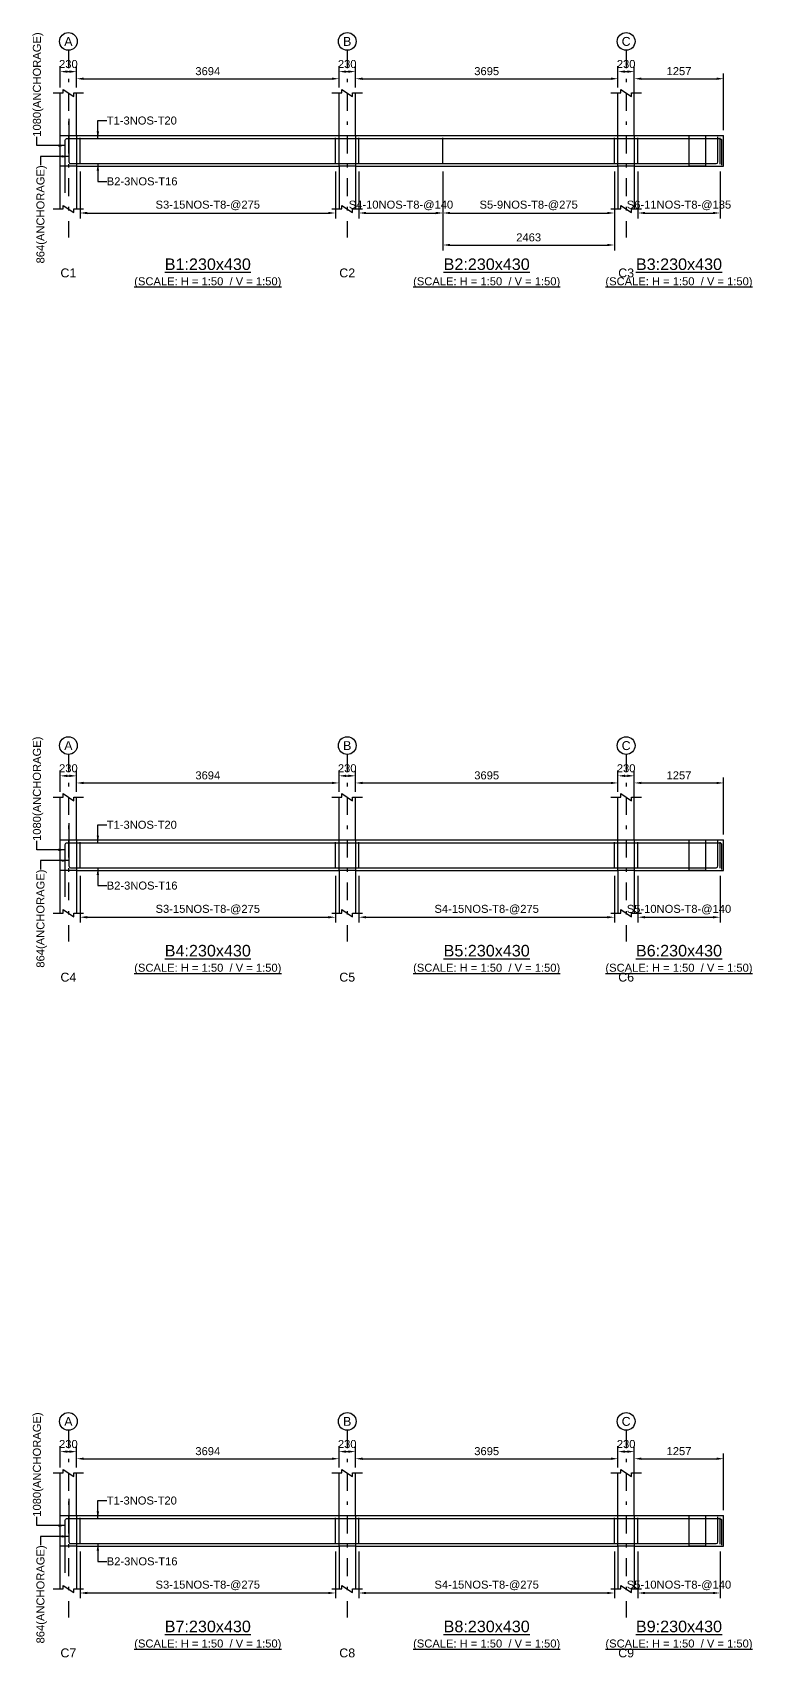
# Model space of a CAD drawing. Header units: inches. Extents: x -828 to 82836, y -182800 to 1700.
# Drawn here: x -780 to 19485, y -43989 to 1700 of the extents above; entities that cross this region are included whole.
import ezdxf
from ezdxf.enums import TextEntityAlignment as Align

# ---------------------------------------------------------------- set-up
doc = ezdxf.new("R2010")
doc.units = ezdxf.units.IN
doc.header["$LTSCALE"] = 1000
doc.header["$MEASUREMENT"] = 0
doc.linetypes.add('SCCenter', pattern=[1.2, 0.5, -0.3, 0.1, -0.3])
doc.linetypes.add('SCHidden', pattern=[0.2, 0.1, -0.1])
for name, color, linetype in [('Concrete Line', 2, 'Continuous'), ('Cut Line', 31, 'Continuous'), ('Dimension', 31, 'Continuous'), ('Grid', 8, 'Continuous'), ('Labels', 4, 'Continuous'), ('Labels_Support', 4, 'Continuous'), ('Link', 225, 'Continuous'), ('Reinforcement', 4, 'Continuous'), ('Text', 31, 'Continuous')]:
    doc.layers.add(name, color=color, linetype=linetype)
doc.styles.add('SC-SansSerif', font='SansSerif')
doc.styles.get("Standard").update_dxf_attribs({"font": 'txt.shx'})
doc.dimstyles.new('SCBBSDimStyl', dxfattribs={"dimtxt": 225, "dimasz": 200, "dimexe": 150, "dimexo": 150, "dimgap": 100, "dimtad": 1, "dimtoh": 1, "dimdec": 0, "dimzin": 0, "dimdsep": 46, "dimtxsty": 'SC-SansSerif', "dimcen": 0.09, "dimclrd": 8, "dimclre": 8, "dimclrt": 31, "dimadec": 0, "dimazin": 0, "dimtfac": 1, "dimtdec": 0, "dimtix": 1, "dimtofl": 0, "dimtmove": 0, "dimatfit": 3, "dimfxl": 1, "dimtolj": 1, "dimtzin": 0, "dimarcsym": 0})
doc.dimstyles.get("Standard").update_dxf_attribs({"dimtxt": 0.18, "dimasz": 200, "dimexe": 0.18, "dimexo": 0.0625, "dimgap": 0.09, "dimtad": 0, "dimtih": 1, "dimtoh": 1, "dimdec": 4, "dimzin": 0, "dimdsep": 46, "dimtxsty": 'Standard', "dimcen": 0.09, "dimadec": 0, "dimazin": 0, "dimtfac": 1, "dimtdec": 4, "dimtofl": 0, "dimtmove": 0, "dimatfit": 3, "dimfxl": 1, "dimtolj": 1, "dimtzin": 0, "dimarcsym": 0})

# ---------------------------------------------------------------- blocks, each defined once
blk = doc.blocks.new('*D0')
at = {"color": 8, "linetype": 'ByBlock', "lineweight": -2}
for p, q in [((560, -2210), (560, -3525)), ((7748, -2210), (7748, -3525)), ((760, -3375), (7548, -3375))]:
    blk.add_line(p, q, dxfattribs=at)
at = {"color": 8}
for points in [[(560, -3375), (760, -3342), (760, -3408)], [(7748, -3375), (7548, -3408), (7548, -3342)]]:
    blk.add_solid(points, dxfattribs=at)
at = {"layer": 'DEFPOINTS', "color": 31}
for p in [(560, -2060), (7748, -2060), (560, -3375)]:
    blk.add_point(p, dxfattribs=at)
at = {"color": 31, "insert": (4154, -3162), "char_height": 225, "attachment_point": 5, "style": 'SC-SansSerif'}
blk.add_mtext('\\A1;S3-15NOS-T8-@275', dxfattribs=at)
blk = doc.blocks.new('*D1')
at = {"color": 8, "linetype": 'ByBlock', "lineweight": -2}
for p, q in [((8408, -2210), (8408, -3525)), ((10771, -2210), (10771, -3525)), ((8608, -3375), (10571, -3375))]:
    blk.add_line(p, q, dxfattribs=at)
at = {"color": 8}
for points in [[(8408, -3375), (8608, -3342), (8608, -3408)], [(10771, -3375), (10571, -3408), (10571, -3342)]]:
    blk.add_solid(points, dxfattribs=at)
at = {"layer": 'DEFPOINTS', "color": 31}
for p in [(8408, -2060), (10771, -2060), (8408, -3375)]:
    blk.add_point(p, dxfattribs=at)
at = {"color": 31, "insert": (9590, -3162), "char_height": 225, "attachment_point": 5, "style": 'SC-SansSerif'}
blk.add_mtext('\\A1;S4-10NOS-T8-@140', dxfattribs=at)
blk = doc.blocks.new('*D2')
at = {"color": 8, "linetype": 'ByBlock', "lineweight": -2}
for p, q in [((10771, -2210), (10771, -3525)), ((15598, -2210), (15598, -3525)), ((10971, -3375), (15398, -3375))]:
    blk.add_line(p, q, dxfattribs=at)
at = {"color": 8}
for points in [[(10771, -3375), (10971, -3342), (10971, -3408)], [(15598, -3375), (15398, -3408), (15398, -3342)]]:
    blk.add_solid(points, dxfattribs=at)
at = {"layer": 'DEFPOINTS', "color": 31}
for p in [(10771, -2060), (15598, -2060), (10771, -3375)]:
    blk.add_point(p, dxfattribs=at)
at = {"color": 31, "insert": (13185, -3162), "char_height": 225, "attachment_point": 5, "style": 'SC-SansSerif'}
blk.add_mtext('\\A1;S5-9NOS-T8-@275', dxfattribs=at)
blk = doc.blocks.new('*D3')
at = {"color": 8, "linetype": 'ByBlock', "lineweight": -2}
for p, q in [((10771, -2210), (10771, -4425)), ((15598, -2210), (15598, -4425)), ((10971, -4275), (15398, -4275))]:
    blk.add_line(p, q, dxfattribs=at)
at = {"color": 8}
for points in [[(10771, -4275), (10971, -4242), (10971, -4308)], [(15598, -4275), (15398, -4308), (15398, -4242)]]:
    blk.add_solid(points, dxfattribs=at)
at = {"layer": 'DEFPOINTS', "color": 31}
for p in [(10771, -2060), (15598, -2060), (10771, -4275)]:
    blk.add_point(p, dxfattribs=at)
at = {"color": 31, "insert": (13185, -4062), "char_height": 225, "attachment_point": 5, "style": 'SC-SansSerif'}
blk.add_mtext('\\A1;2463', dxfattribs=at)
blk = doc.blocks.new('*D4')
at = {"color": 8, "linetype": 'ByBlock', "lineweight": -2}
for p, q in [((16258, -2210), (16258, -3525)), ((18572, -2210), (18572, -3525)), ((16458, -3375), (18372, -3375))]:
    blk.add_line(p, q, dxfattribs=at)
at = {"color": 8}
for points in [[(16258, -3375), (16458, -3342), (16458, -3408)], [(18572, -3375), (18372, -3408), (18372, -3342)]]:
    blk.add_solid(points, dxfattribs=at)
at = {"layer": 'DEFPOINTS', "color": 31}
for p in [(16258, -2060), (18572, -2060), (16258, -3375)]:
    blk.add_point(p, dxfattribs=at)
at = {"color": 31, "insert": (17415, -3162), "char_height": 225, "attachment_point": 5, "style": 'SC-SansSerif'}
blk.add_mtext('\\A1;S6-11NOS-T8-@135', dxfattribs=at)
blk = doc.blocks.new('*D5')
at = {"color": 8, "linetype": 'ByBlock', "lineweight": -2}
for p, q in [((460, 150), (460, 550)), ((7848, 150), (7848, 550)), ((660, 400), (7648, 400))]:
    blk.add_line(p, q, dxfattribs=at)
at = {"color": 8}
for points in [[(460, 400), (660, 433), (660, 367)], [(7848, 400), (7648, 367), (7648, 433)]]:
    blk.add_solid(points, dxfattribs=at)
at = {"layer": 'DEFPOINTS', "color": 31}
for p in [(460, 400), (460, 0), (7848, 0)]:
    blk.add_point(p, dxfattribs=at)
at = {"color": 31, "insert": (4154, 612), "char_height": 225, "attachment_point": 5, "style": 'SC-SansSerif'}
blk.add_mtext('\\A1;3694', dxfattribs=at)
blk = doc.blocks.new('*D6')
at = {"color": 8, "linetype": 'ByBlock', "lineweight": -2}
for p, q in [((8308, 150), (8308, 550)), ((15698, 150), (15698, 550)), ((8508, 400), (15498, 400))]:
    blk.add_line(p, q, dxfattribs=at)
at = {"color": 8}
for points in [[(8308, 400), (8508, 433), (8508, 367)], [(15698, 400), (15498, 367), (15498, 433)]]:
    blk.add_solid(points, dxfattribs=at)
at = {"layer": 'DEFPOINTS', "color": 31}
for p in [(8308, 400), (8308, 0), (15698, 0)]:
    blk.add_point(p, dxfattribs=at)
at = {"color": 31, "insert": (12003, 612), "char_height": 225, "attachment_point": 5, "style": 'SC-SansSerif'}
blk.add_mtext('\\A1;3695', dxfattribs=at)
blk = doc.blocks.new('*D7')
at = {"color": 8, "linetype": 'ByBlock', "lineweight": -2}
for p, q in [((16158, 150), (16158, 550)), ((18672, -1050), (18672, 550)), ((16358, 400), (18472, 400))]:
    blk.add_line(p, q, dxfattribs=at)
at = {"color": 8}
for points in [[(16158, 400), (16358, 433), (16358, 367)], [(18672, 400), (18472, 367), (18472, 433)]]:
    blk.add_solid(points, dxfattribs=at)
at = {"layer": 'DEFPOINTS', "color": 31}
for p in [(16158, 400), (16158, 0), (18672, -1200)]:
    blk.add_point(p, dxfattribs=at)
at = {"color": 31, "insert": (17415, 612), "char_height": 225, "attachment_point": 5, "style": 'SC-SansSerif'}
blk.add_mtext('\\A1;1257', dxfattribs=at)
blk = doc.blocks.new('*D8')
at = {"color": 8, "linetype": 'ByBlock', "lineweight": -2}
for p, q in [((0, 150), (0, 750)), ((200, 600), (260, 600)), ((460, 150), (460, 750))]:
    blk.add_line(p, q, dxfattribs=at)
at = {"color": 8}
for points in [[(0, 600), (200, 633), (200, 567)], [(460, 600), (260, 567), (260, 633)]]:
    blk.add_solid(points, dxfattribs=at)
at = {"layer": 'DEFPOINTS', "color": 31}
for p in [(0, 600), (0, 0), (460, 0)]:
    blk.add_point(p, dxfattribs=at)
at = {"color": 31, "insert": (230, 812), "char_height": 225, "attachment_point": 5, "style": 'SC-SansSerif'}
blk.add_mtext('\\A1;230', dxfattribs=at)
blk = doc.blocks.new('*D9')
at = {"color": 8, "linetype": 'ByBlock', "lineweight": -2}
for p, q in [((7848, 150), (7848, 750)), ((8048, 600), (8108, 600)), ((8308, 150), (8308, 750))]:
    blk.add_line(p, q, dxfattribs=at)
at = {"color": 8}
for points in [[(7848, 600), (8048, 633), (8048, 567)], [(8308, 600), (8108, 567), (8108, 633)]]:
    blk.add_solid(points, dxfattribs=at)
at = {"layer": 'DEFPOINTS', "color": 31}
for p in [(7848, 600), (7848, 0), (8308, 0)]:
    blk.add_point(p, dxfattribs=at)
at = {"color": 31, "insert": (8078, 812), "char_height": 225, "attachment_point": 5, "style": 'SC-SansSerif'}
blk.add_mtext('\\A1;230', dxfattribs=at)
blk = doc.blocks.new('*D10')
at = {"color": 8, "linetype": 'ByBlock', "lineweight": -2}
for p, q in [((15698, 150), (15698, 750)), ((15898, 600), (15958, 600)), ((16158, -1050), (16158, 750))]:
    blk.add_line(p, q, dxfattribs=at)
at = {"color": 8}
for points in [[(15698, 600), (15898, 633), (15898, 567)], [(16158, 600), (15958, 567), (15958, 633)]]:
    blk.add_solid(points, dxfattribs=at)
at = {"layer": 'DEFPOINTS', "color": 31}
for p in [(15698, 600), (15698, 0), (16158, -1200)]:
    blk.add_point(p, dxfattribs=at)
at = {"color": 31, "insert": (15928, 812), "char_height": 225, "attachment_point": 5, "style": 'SC-SansSerif'}
blk.add_mtext('\\A1;230', dxfattribs=at)
blk = doc.blocks.new('*D11')
at = {"color": 8, "linetype": 'ByBlock', "lineweight": -2}
for p, q in [((560, -22010), (560, -23325)), ((7748, -22010), (7748, -23325)), ((760, -23175), (7548, -23175))]:
    blk.add_line(p, q, dxfattribs=at)
at = {"color": 8}
for points in [[(560, -23175), (760, -23142), (760, -23208)], [(7748, -23175), (7548, -23208), (7548, -23142)]]:
    blk.add_solid(points, dxfattribs=at)
at = {"layer": 'DEFPOINTS', "color": 31}
for p in [(560, -21860), (7748, -21860), (560, -23175)]:
    blk.add_point(p, dxfattribs=at)
at = {"color": 31, "insert": (4154, -22962), "char_height": 225, "attachment_point": 5, "style": 'SC-SansSerif'}
blk.add_mtext('\\A1;S3-15NOS-T8-@275', dxfattribs=at)
blk = doc.blocks.new('*D12')
at = {"color": 8, "linetype": 'ByBlock', "lineweight": -2}
for p, q in [((8408, -22010), (8408, -23325)), ((15598, -22010), (15598, -23325)), ((8608, -23175), (15398, -23175))]:
    blk.add_line(p, q, dxfattribs=at)
at = {"color": 8}
for points in [[(8408, -23175), (8608, -23142), (8608, -23208)], [(15598, -23175), (15398, -23208), (15398, -23142)]]:
    blk.add_solid(points, dxfattribs=at)
at = {"layer": 'DEFPOINTS', "color": 31}
for p in [(8408, -21860), (15598, -21860), (8408, -23175)]:
    blk.add_point(p, dxfattribs=at)
at = {"color": 31, "insert": (12003, -22962), "char_height": 225, "attachment_point": 5, "style": 'SC-SansSerif'}
blk.add_mtext('\\A1;S4-15NOS-T8-@275', dxfattribs=at)
blk = doc.blocks.new('*D13')
at = {"color": 8, "linetype": 'ByBlock', "lineweight": -2}
for p, q in [((16258, -22010), (16258, -23325)), ((18572, -22010), (18572, -23325)), ((16458, -23175), (18372, -23175))]:
    blk.add_line(p, q, dxfattribs=at)
at = {"color": 8}
for points in [[(16258, -23175), (16458, -23142), (16458, -23208)], [(18572, -23175), (18372, -23208), (18372, -23142)]]:
    blk.add_solid(points, dxfattribs=at)
at = {"layer": 'DEFPOINTS', "color": 31}
for p in [(16258, -21860), (18572, -21860), (16258, -23175)]:
    blk.add_point(p, dxfattribs=at)
at = {"color": 31, "insert": (17415, -22962), "char_height": 225, "attachment_point": 5, "style": 'SC-SansSerif'}
blk.add_mtext('\\A1;S5-10NOS-T8-@140', dxfattribs=at)
blk = doc.blocks.new('*D14')
at = {"color": 8, "linetype": 'ByBlock', "lineweight": -2}
for p, q in [((460, -19650), (460, -19250)), ((660, -19400), (7648, -19400)), ((7848, -19650), (7848, -19250))]:
    blk.add_line(p, q, dxfattribs=at)
at = {"color": 8}
for points in [[(460, -19400), (660, -19367), (660, -19433)], [(7848, -19400), (7648, -19433), (7648, -19367)]]:
    blk.add_solid(points, dxfattribs=at)
at = {"layer": 'DEFPOINTS', "color": 31}
for p in [(460, -19400), (460, -19800), (7848, -19800)]:
    blk.add_point(p, dxfattribs=at)
at = {"color": 31, "insert": (4154, -19188), "char_height": 225, "attachment_point": 5, "style": 'SC-SansSerif'}
blk.add_mtext('\\A1;3694', dxfattribs=at)
blk = doc.blocks.new('*D15')
at = {"color": 8, "linetype": 'ByBlock', "lineweight": -2}
for p, q in [((8308, -19650), (8308, -19250)), ((8508, -19400), (15498, -19400)), ((15698, -19650), (15698, -19250))]:
    blk.add_line(p, q, dxfattribs=at)
at = {"color": 8}
for points in [[(8308, -19400), (8508, -19367), (8508, -19433)], [(15698, -19400), (15498, -19433), (15498, -19367)]]:
    blk.add_solid(points, dxfattribs=at)
at = {"layer": 'DEFPOINTS', "color": 31}
for p in [(8308, -19400), (8308, -19800), (15698, -19800)]:
    blk.add_point(p, dxfattribs=at)
at = {"color": 31, "insert": (12003, -19188), "char_height": 225, "attachment_point": 5, "style": 'SC-SansSerif'}
blk.add_mtext('\\A1;3695', dxfattribs=at)
blk = doc.blocks.new('*D16')
at = {"color": 8, "linetype": 'ByBlock', "lineweight": -2}
for p, q in [((16158, -19650), (16158, -19250)), ((16358, -19400), (18472, -19400)), ((18672, -20850), (18672, -19250))]:
    blk.add_line(p, q, dxfattribs=at)
at = {"color": 8}
for points in [[(16158, -19400), (16358, -19367), (16358, -19433)], [(18672, -19400), (18472, -19433), (18472, -19367)]]:
    blk.add_solid(points, dxfattribs=at)
at = {"layer": 'DEFPOINTS', "color": 31}
for p in [(16158, -19400), (16158, -19800), (18672, -21000)]:
    blk.add_point(p, dxfattribs=at)
at = {"color": 31, "insert": (17415, -19188), "char_height": 225, "attachment_point": 5, "style": 'SC-SansSerif'}
blk.add_mtext('\\A1;1257', dxfattribs=at)
blk = doc.blocks.new('*D17')
at = {"color": 8, "linetype": 'ByBlock', "lineweight": -2}
for p, q in [((0, -19650), (0, -19050)), ((460, -19650), (460, -19050)), ((200, -19200), (260, -19200))]:
    blk.add_line(p, q, dxfattribs=at)
at = {"color": 8}
for points in [[(0, -19200), (200, -19167), (200, -19233)], [(460, -19200), (260, -19233), (260, -19167)]]:
    blk.add_solid(points, dxfattribs=at)
at = {"layer": 'DEFPOINTS', "color": 31}
for p in [(0, -19200), (0, -19800), (460, -19800)]:
    blk.add_point(p, dxfattribs=at)
at = {"color": 31, "insert": (230, -18988), "char_height": 225, "attachment_point": 5, "style": 'SC-SansSerif'}
blk.add_mtext('\\A1;230', dxfattribs=at)
blk = doc.blocks.new('*D18')
at = {"color": 8, "linetype": 'ByBlock', "lineweight": -2}
for p, q in [((7848, -19650), (7848, -19050)), ((8308, -19650), (8308, -19050)), ((8048, -19200), (8108, -19200))]:
    blk.add_line(p, q, dxfattribs=at)
at = {"color": 8}
for points in [[(7848, -19200), (8048, -19167), (8048, -19233)], [(8308, -19200), (8108, -19233), (8108, -19167)]]:
    blk.add_solid(points, dxfattribs=at)
at = {"layer": 'DEFPOINTS', "color": 31}
for p in [(7848, -19200), (7848, -19800), (8308, -19800)]:
    blk.add_point(p, dxfattribs=at)
at = {"color": 31, "insert": (8078, -18988), "char_height": 225, "attachment_point": 5, "style": 'SC-SansSerif'}
blk.add_mtext('\\A1;230', dxfattribs=at)
blk = doc.blocks.new('*D19')
at = {"color": 8, "linetype": 'ByBlock', "lineweight": -2}
for p, q in [((15698, -19650), (15698, -19050)), ((16158, -20850), (16158, -19050)), ((15898, -19200), (15958, -19200))]:
    blk.add_line(p, q, dxfattribs=at)
at = {"color": 8}
for points in [[(15698, -19200), (15898, -19167), (15898, -19233)], [(16158, -19200), (15958, -19233), (15958, -19167)]]:
    blk.add_solid(points, dxfattribs=at)
at = {"layer": 'DEFPOINTS', "color": 31}
for p in [(15698, -19200), (15698, -19800), (16158, -21000)]:
    blk.add_point(p, dxfattribs=at)
at = {"color": 31, "insert": (15928, -18988), "char_height": 225, "attachment_point": 5, "style": 'SC-SansSerif'}
blk.add_mtext('\\A1;230', dxfattribs=at)
blk = doc.blocks.new('*D20')
at = {"color": 8, "linetype": 'ByBlock', "lineweight": -2}
for p, q in [((560, -41010), (560, -42325)), ((7748, -41010), (7748, -42325)), ((760, -42175), (7548, -42175))]:
    blk.add_line(p, q, dxfattribs=at)
at = {"color": 8}
for points in [[(560, -42175), (760, -42142), (760, -42208)], [(7748, -42175), (7548, -42208), (7548, -42142)]]:
    blk.add_solid(points, dxfattribs=at)
at = {"layer": 'DEFPOINTS', "color": 31}
for p in [(560, -40860), (7748, -40860), (560, -42175)]:
    blk.add_point(p, dxfattribs=at)
at = {"color": 31, "insert": (4154, -41962), "char_height": 225, "attachment_point": 5, "style": 'SC-SansSerif'}
blk.add_mtext('\\A1;S3-15NOS-T8-@275', dxfattribs=at)
blk = doc.blocks.new('*D21')
at = {"color": 8, "linetype": 'ByBlock', "lineweight": -2}
for p, q in [((8408, -41010), (8408, -42325)), ((15598, -41010), (15598, -42325)), ((8608, -42175), (15398, -42175))]:
    blk.add_line(p, q, dxfattribs=at)
at = {"color": 8}
for points in [[(8408, -42175), (8608, -42142), (8608, -42208)], [(15598, -42175), (15398, -42208), (15398, -42142)]]:
    blk.add_solid(points, dxfattribs=at)
at = {"layer": 'DEFPOINTS', "color": 31}
for p in [(8408, -40860), (15598, -40860), (8408, -42175)]:
    blk.add_point(p, dxfattribs=at)
at = {"color": 31, "insert": (12003, -41962), "char_height": 225, "attachment_point": 5, "style": 'SC-SansSerif'}
blk.add_mtext('\\A1;S4-15NOS-T8-@275', dxfattribs=at)
blk = doc.blocks.new('*D22')
at = {"color": 8, "linetype": 'ByBlock', "lineweight": -2}
for p, q in [((16258, -41010), (16258, -42325)), ((18572, -41010), (18572, -42325)), ((16458, -42175), (18372, -42175))]:
    blk.add_line(p, q, dxfattribs=at)
at = {"color": 8}
for points in [[(16258, -42175), (16458, -42142), (16458, -42208)], [(18572, -42175), (18372, -42208), (18372, -42142)]]:
    blk.add_solid(points, dxfattribs=at)
at = {"layer": 'DEFPOINTS', "color": 31}
for p in [(16258, -40860), (18572, -40860), (16258, -42175)]:
    blk.add_point(p, dxfattribs=at)
at = {"color": 31, "insert": (17415, -41962), "char_height": 225, "attachment_point": 5, "style": 'SC-SansSerif'}
blk.add_mtext('\\A1;S5-10NOS-T8-@140', dxfattribs=at)
blk = doc.blocks.new('*D23')
at = {"color": 8, "linetype": 'ByBlock', "lineweight": -2}
for p, q in [((460, -38650), (460, -38250)), ((7848, -38650), (7848, -38250)), ((660, -38400), (7648, -38400))]:
    blk.add_line(p, q, dxfattribs=at)
at = {"color": 8}
for points in [[(460, -38400), (660, -38367), (660, -38433)], [(7848, -38400), (7648, -38433), (7648, -38367)]]:
    blk.add_solid(points, dxfattribs=at)
at = {"layer": 'DEFPOINTS', "color": 31}
for p in [(460, -38400), (460, -38800), (7848, -38800)]:
    blk.add_point(p, dxfattribs=at)
at = {"color": 31, "insert": (4154, -38188), "char_height": 225, "attachment_point": 5, "style": 'SC-SansSerif'}
blk.add_mtext('\\A1;3694', dxfattribs=at)
blk = doc.blocks.new('*D24')
at = {"color": 8, "linetype": 'ByBlock', "lineweight": -2}
for p, q in [((8308, -38650), (8308, -38250)), ((15698, -38650), (15698, -38250)), ((8508, -38400), (15498, -38400))]:
    blk.add_line(p, q, dxfattribs=at)
at = {"color": 8}
for points in [[(8308, -38400), (8508, -38367), (8508, -38433)], [(15698, -38400), (15498, -38433), (15498, -38367)]]:
    blk.add_solid(points, dxfattribs=at)
at = {"layer": 'DEFPOINTS', "color": 31}
for p in [(8308, -38400), (8308, -38800), (15698, -38800)]:
    blk.add_point(p, dxfattribs=at)
at = {"color": 31, "insert": (12003, -38188), "char_height": 225, "attachment_point": 5, "style": 'SC-SansSerif'}
blk.add_mtext('\\A1;3695', dxfattribs=at)
blk = doc.blocks.new('*D25')
at = {"color": 8, "linetype": 'ByBlock', "lineweight": -2}
for p, q in [((16158, -38650), (16158, -38250)), ((18672, -39850), (18672, -38250)), ((16358, -38400), (18472, -38400))]:
    blk.add_line(p, q, dxfattribs=at)
at = {"color": 8}
for points in [[(16158, -38400), (16358, -38367), (16358, -38433)], [(18672, -38400), (18472, -38433), (18472, -38367)]]:
    blk.add_solid(points, dxfattribs=at)
at = {"layer": 'DEFPOINTS', "color": 31}
for p in [(16158, -38400), (16158, -38800), (18672, -40000)]:
    blk.add_point(p, dxfattribs=at)
at = {"color": 31, "insert": (17415, -38188), "char_height": 225, "attachment_point": 5, "style": 'SC-SansSerif'}
blk.add_mtext('\\A1;1257', dxfattribs=at)
blk = doc.blocks.new('*D26')
at = {"color": 8, "linetype": 'ByBlock', "lineweight": -2}
for p, q in [((0, -38650), (0, -38050)), ((200, -38200), (260, -38200)), ((460, -38650), (460, -38050))]:
    blk.add_line(p, q, dxfattribs=at)
at = {"color": 8}
for points in [[(0, -38200), (200, -38167), (200, -38233)], [(460, -38200), (260, -38233), (260, -38167)]]:
    blk.add_solid(points, dxfattribs=at)
at = {"layer": 'DEFPOINTS', "color": 31}
for p in [(0, -38200), (0, -38800), (460, -38800)]:
    blk.add_point(p, dxfattribs=at)
at = {"color": 31, "insert": (230, -37988), "char_height": 225, "attachment_point": 5, "style": 'SC-SansSerif'}
blk.add_mtext('\\A1;230', dxfattribs=at)
blk = doc.blocks.new('*D27')
at = {"color": 8, "linetype": 'ByBlock', "lineweight": -2}
for p, q in [((7848, -38650), (7848, -38050)), ((8048, -38200), (8108, -38200)), ((8308, -38650), (8308, -38050))]:
    blk.add_line(p, q, dxfattribs=at)
at = {"color": 8}
for points in [[(7848, -38200), (8048, -38167), (8048, -38233)], [(8308, -38200), (8108, -38233), (8108, -38167)]]:
    blk.add_solid(points, dxfattribs=at)
at = {"layer": 'DEFPOINTS', "color": 31}
for p in [(7848, -38200), (7848, -38800), (8308, -38800)]:
    blk.add_point(p, dxfattribs=at)
at = {"color": 31, "insert": (8078, -37988), "char_height": 225, "attachment_point": 5, "style": 'SC-SansSerif'}
blk.add_mtext('\\A1;230', dxfattribs=at)
blk = doc.blocks.new('*D28')
at = {"color": 8, "linetype": 'ByBlock', "lineweight": -2}
for p, q in [((15698, -38650), (15698, -38050)), ((15898, -38200), (15958, -38200)), ((16158, -39850), (16158, -38050))]:
    blk.add_line(p, q, dxfattribs=at)
at = {"color": 8}
for points in [[(15698, -38200), (15898, -38167), (15898, -38233)], [(16158, -38200), (15958, -38233), (15958, -38167)]]:
    blk.add_solid(points, dxfattribs=at)
at = {"layer": 'DEFPOINTS', "color": 31}
for p in [(15698, -38200), (15698, -38800), (16158, -40000)]:
    blk.add_point(p, dxfattribs=at)
at = {"color": 31, "insert": (15928, -37988), "char_height": 225, "attachment_point": 5, "style": 'SC-SansSerif'}
blk.add_mtext('\\A1;230', dxfattribs=at)

msp = doc.modelspace()

# ---------------------------------------------------------------- linework, layer by layer
at = {"layer": 'Concrete Line'}
for p, q in [((0, -3260), (0, 0)), ((460, -1200), (460, 0)), ((7848, -1200), (7848, 0)), ((8308, -1200), (8308, 0)), ((15698, -1200), (15698, 0)), ((16158, -1200), (16158, 0)), ((18672, -2060), (18672, -1200)), ((460, -2060), (460, -3260)), ((7848, -2060), (7848, -3260)), ((8308, -2060), (8308, -3260)), ((15698, -2060), (15698, -3260)), ((16158, -2060), (16158, -3260)), ((0, -23060), (0, -19800)), ((460, -21000), (460, -19800)), ((7848, -21000), (7848, -19800)), ((8308, -21000), (8308, -19800)), ((15698, -21000), (15698, -19800)), ((16158, -21000), (16158, -19800)), ((18672, -21860), (18672, -21000)), ((460, -21860), (460, -23060)), ((7848, -21860), (7848, -23060)), ((8308, -21860), (8308, -23060)), ((15698, -21860), (15698, -23060)), ((16158, -21860), (16158, -23060)), ((0, -42060), (0, -38800)), ((460, -40000), (460, -38800)), ((7848, -40000), (7848, -38800)), ((8308, -40000), (8308, -38800)), ((15698, -40000), (15698, -38800)), ((16158, -40000), (16158, -38800)), ((18672, -40860), (18672, -40000)), ((460, -40860), (460, -42060)), ((7848, -40860), (7848, -42060)), ((8308, -40860), (8308, -42060)), ((15698, -40860), (15698, -42060)), ((16158, -40860), (16158, -42060))]:
    msp.add_line(p, q, dxfattribs=at)
for points in [[(0, -1200), (460, -1200), (460, -1200), (460, -2060), (460, -2060), (0, -2060), (0, -2060), (0, -1200)], [(7848, -1200), (8308, -1200), (8308, -1200), (8308, -2060), (8308, -2060), (7848, -2060), (7848, -2060), (7848, -1200)], [(15698, -1200), (16158, -1200), (16158, -1200), (16158, -2060), (16158, -2060), (15698, -2060), (15698, -2060), (15698, -1200)], [(17698, -1200), (18158, -1200), (18158, -1200), (18158, -2060), (18158, -2060), (17698, -2060), (17698, -2060), (17698, -1200)], [(0, -21000), (460, -21000), (460, -21000), (460, -21860), (460, -21860), (0, -21860), (0, -21860), (0, -21000)], [(7848, -21000), (8308, -21000), (8308, -21000), (8308, -21860), (8308, -21860), (7848, -21860), (7848, -21860), (7848, -21000)], [(15698, -21000), (16158, -21000), (16158, -21000), (16158, -21860), (16158, -21860), (15698, -21860), (15698, -21860), (15698, -21000)], [(17698, -21000), (18158, -21000), (18158, -21000), (18158, -21860), (18158, -21860), (17698, -21860), (17698, -21860), (17698, -21000)], [(0, -40000), (460, -40000), (460, -40000), (460, -40860), (460, -40860), (0, -40860), (0, -40860), (0, -40000)], [(7848, -40000), (8308, -40000), (8308, -40000), (8308, -40860), (8308, -40860), (7848, -40860), (7848, -40860), (7848, -40000)], [(15698, -40000), (16158, -40000), (16158, -40000), (16158, -40860), (16158, -40860), (15698, -40860), (15698, -40860), (15698, -40000)], [(17698, -40000), (18158, -40000), (18158, -40000), (18158, -40860), (18158, -40860), (17698, -40860), (17698, -40860), (17698, -40000)]]:
    msp.add_lwpolyline(points, close=True, dxfattribs=at)
for points in [[(460, -1200), (7848, -1200)], [(8308, -1200), (15698, -1200)], [(16158, -1200), (18672, -1200)], [(460, -2060), (7848, -2060)], [(8308, -2060), (15698, -2060)], [(16158, -2060), (18672, -2060)], [(460, -21000), (7848, -21000)], [(8308, -21000), (15698, -21000)], [(16158, -21000), (18672, -21000)], [(460, -21860), (7848, -21860)], [(8308, -21860), (15698, -21860)], [(16158, -21860), (18672, -21860)], [(460, -40000), (7848, -40000)], [(8308, -40000), (15698, -40000)], [(16158, -40000), (18672, -40000)], [(460, -40860), (7848, -40860)], [(8308, -40860), (15698, -40860)], [(16158, -40860), (18672, -40860)]]:
    msp.add_lwpolyline(points, dxfattribs=at)
at = {"layer": 'Concrete Line', "linetype": 'SCHidden'}
for points in [[(0, -21000), (460, -21000), (460, -21000), (460, -21860), (460, -21860), (0, -21860), (0, -21860), (0, -21000)], [(7848, -21000), (8308, -21000), (8308, -21000), (8308, -21860), (8308, -21860), (7848, -21860), (7848, -21860), (7848, -21000)], [(15698, -21000), (16158, -21000), (16158, -21000), (16158, -21860), (16158, -21860), (15698, -21860), (15698, -21860), (15698, -21000)], [(17698, -21000), (18158, -21000), (18158, -21000), (18158, -21860), (18158, -21860), (17698, -21860), (17698, -21860), (17698, -21000)], [(0, -40000), (460, -40000), (460, -40000), (460, -40860), (460, -40860), (0, -40860), (0, -40860), (0, -40000)], [(7848, -40000), (8308, -40000), (8308, -40000), (8308, -40860), (8308, -40860), (7848, -40860), (7848, -40860), (7848, -40000)], [(15698, -40000), (16158, -40000), (16158, -40000), (16158, -40860), (16158, -40860), (15698, -40860), (15698, -40860), (15698, -40000)], [(17698, -40000), (18158, -40000), (18158, -40000), (18158, -40860), (18158, -40860), (17698, -40860), (17698, -40860), (17698, -40000)]]:
    msp.add_lwpolyline(points, close=True, dxfattribs=at)
at = {"layer": 'Cut Line'}
for points in [[(-200, 0), (80, 0), (80, 100), (380, -100), (380, 0), (660, 0)], [(7648, 0), (7928, 0), (7928, 100), (8228, -100), (8228, 0), (8508, 0)], [(15498, 0), (15778, 0), (15778, 100), (16078, -100), (16078, 0), (16358, 0)], [(-200, -3260), (80, -3260), (80, -3160), (380, -3360), (380, -3260), (660, -3260)], [(7648, -3260), (7928, -3260), (7928, -3160), (8228, -3360), (8228, -3260), (8508, -3260)], [(15498, -3260), (15778, -3260), (15778, -3160), (16078, -3360), (16078, -3260), (16358, -3260)], [(-200, -19800), (80, -19800), (80, -19700), (380, -19900), (380, -19800), (660, -19800)], [(7648, -19800), (7928, -19800), (7928, -19700), (8228, -19900), (8228, -19800), (8508, -19800)], [(15498, -19800), (15778, -19800), (15778, -19700), (16078, -19900), (16078, -19800), (16358, -19800)], [(-200, -23060), (80, -23060), (80, -22960), (380, -23160), (380, -23060), (660, -23060)], [(7648, -23060), (7928, -23060), (7928, -22960), (8228, -23160), (8228, -23060), (8508, -23060)], [(15498, -23060), (15778, -23060), (15778, -22960), (16078, -23160), (16078, -23060), (16358, -23060)], [(-200, -38800), (80, -38800), (80, -38700), (380, -38900), (380, -38800), (660, -38800)], [(7648, -38800), (7928, -38800), (7928, -38700), (8228, -38900), (8228, -38800), (8508, -38800)], [(15498, -38800), (15778, -38800), (15778, -38700), (16078, -38900), (16078, -38800), (16358, -38800)], [(-200, -42060), (80, -42060), (80, -41960), (380, -42160), (380, -42060), (660, -42060)], [(7648, -42060), (7928, -42060), (7928, -41960), (8228, -42160), (8228, -42060), (8508, -42060)], [(15498, -42060), (15778, -42060), (15778, -41960), (16078, -42160), (16078, -42060), (16358, -42060)]]:
    msp.add_lwpolyline(points, dxfattribs=at)
at = {"layer": 'Grid', "linetype": 'SCCenter'}
for p, q in [((230, 1200), (230, -4060)), ((8078, 1200), (8078, -4060)), ((15928, 1200), (15928, -4060)), ((230, -18600), (230, -23860)), ((8078, -18600), (8078, -23860)), ((15928, -18600), (15928, -23860)), ((230, -37600), (230, -42860)), ((8078, -37600), (8078, -42860)), ((15928, -37600), (15928, -42860))]:
    msp.add_line(p, q, dxfattribs=at)
at = {"layer": 'Grid'}
for centre in [(230, 1450), (8078, 1450), (15928, 1450), (230, -18350), (8078, -18350), (15928, -18350), (230, -37350), (8078, -37350), (15928, -37350)]:
    msp.add_circle(centre, 250, dxfattribs=at)
at = {"layer": 'Link'}
for p, q in [((560, -2000), (560, -1260)), ((7748, -2000), (7748, -1260)), ((8408, -2000), (8408, -1260)), ((10771.3, -2000), (10771.3, -1260)), ((15598, -2000), (15598, -1260)), ((16258, -2000), (16258, -1260)), ((18572, -2000), (18572, -1260)), ((560, -21800), (560, -21060)), ((7748, -21800), (7748, -21060)), ((8408, -21800), (8408, -21060)), ((15598, -21800), (15598, -21060)), ((16258, -21800), (16258, -21060)), ((18572, -21800), (18572, -21060)), ((560, -40800), (560, -40060)), ((7748, -40800), (7748, -40060)), ((8408, -40800), (8408, -40060)), ((15598, -40800), (15598, -40060)), ((16258, -40800), (16258, -40060)), ((18572, -40800), (18572, -40060))]:
    msp.add_line(p, q, dxfattribs=at)
at = {"layer": 'Reinforcement'}
for points in [[(244, -728), (244, -1934, 0.4142136), (294, -1984), (18461, -1984, 0.4142135), (18511, -1934), (18511, -1230)], [(144, -2804), (144, -1330, -0.4142136), (194, -1280), (18562, -1280, -0.4142136), (18612, -1330), (18612, -2030)], [(244, -20528), (244, -21734, 0.4142136), (294, -21784), (18461.5, -21784, 0.4142135), (18511.5, -21734), (18511.5, -21030)], [(144, -22604), (144, -21130, -0.4142136), (194, -21080), (18562, -21080, -0.4142136), (18612, -21130), (18612, -21830)], [(244, -39528), (244, -40734, 0.4142136), (294, -40784), (18461.5, -40784, 0.4142135), (18511.5, -40734), (18511.5, -40030)], [(144, -41604), (144, -40130, -0.4142136), (194, -40080), (18562, -40080, -0.4142136), (18612, -40130), (18612, -40830)]]:
    msp.add_lwpolyline(points, format="xyb", dxfattribs=at)

# ---------------------------------------------------------------- texts
at = {"layer": 'Grid', "style": 'SC-SansSerif'}
for s, p in [('A', (230, 1450)), ('B', (8078, 1450)), ('C', (15928, 1450)), ('A', (230, -18350)), ('B', (8078, -18350)), ('C', (15928, -18350)), ('A', (230, -37350)), ('B', (8078, -37350)), ('C', (15928, -37350))]:
    msp.add_text(s, height=250, dxfattribs=at).set_placement(p, align=Align.MIDDLE)
at = {"layer": 'Labels', "style": 'SC-SansSerif'}
for s, p in [('%%uB1:230x430', (4154, -5075)), ('%%uB2:230x430', (12003, -5075)), ('%%uB3:230x430', (17415, -5075)), ('%%uB4:230x430', (4154, -24375)), ('%%uB5:230x430', (12003, -24375)), ('%%uB6:230x430', (17415, -24375)), ('%%uB7:230x430', (4154, -43375)), ('%%uB8:230x430', (12003, -43375)), ('%%uB9:230x430', (17415, -43375))]:
    msp.add_text(s, height=325, dxfattribs=at).set_placement(p, align=Align.BOTTOM_CENTER)
at = {"layer": 'Labels_Support', "style": 'SC-SansSerif'}
for s, p in [('C1', (230, -5260)), ('C2', (8078, -5260)), ('C3', (15928, -5260)), ('C4', (230, -25060)), ('C5', (8078, -25060)), ('C6', (15928, -25060)), ('C7', (230, -44060)), ('C8', (8078, -44060)), ('C9', (15928, -44060))]:
    msp.add_text(s, height=250, dxfattribs=at).set_placement(p, align=Align.BOTTOM_CENTER)
at = {"layer": 'Text', "style": 'SC-SansSerif'}
for p in [(-656, -1230), (-656, -21030), (-656, -40030)]:
    msp.add_text('1080(ANCHORAGE)', height=225, rotation=90, dxfattribs=at).set_placement(p, align=Align.MIDDLE_LEFT)
for s, p in [('T1-3NOS-T20', (1310, -775)), ('B2-3NOS-T16', (1310, -2485)), ('T1-3NOS-T20', (1310, -20575)), ('B2-3NOS-T16', (1310, -22285)), ('T1-3NOS-T20', (1310, -39575)), ('B2-3NOS-T16', (1310, -41285))]:
    msp.add_text(s, height=225, dxfattribs=at).set_placement(p, align=Align.MIDDLE_LEFT)
for p in [(-556, -2034), (-556, -21834), (-556, -40834)]:
    msp.add_text('864(ANCHORAGE)', height=225, rotation=90, dxfattribs=at).set_placement(p, align=Align.MIDDLE_RIGHT)
for p in [(4154, -5475), (12003, -5475), (17415, -5475), (4154, -24775), (12003, -24775), (17415, -24775), (4154, -43775), (12003, -43775), (17415, -43775)]:
    msp.add_text('%%u(SCALE: H = 1:50  / V = 1:50)', height=225, dxfattribs=at).set_placement(p, align=Align.BOTTOM_CENTER)

# ---------------------------------------------------------------- dimensions: what is measured, and where the dimension line sits
at = {"layer": 'Dimension'}
for base, p1, p2, text, picture, middle in [((460, 600), (0, 0), (460, 0), '230', '*D8', (230, 600)), ((8308, 600), (7848, 0), (8308, 0), '230', '*D9', (8078, 600)), ((16158, 600), (15698, 0), (16158, -1200), '230', '*D10', (15928, 600)), ((7848, 400), (460, 0), (7848, 0), '3694', '*D5', (4154, 400)), ((15698, 400), (8308, 0), (15698, 0), '3695', '*D6', (12003, 400)), ((18672, 400), (16158, 0), (18672, -1200), '1257', '*D7', (17415, 400)), ((7748, -3375), (560, -2060), (7748, -2060), 'S3-15NOS-T8-@275', '*D0', (4154, -3375)), ((10771.3, -3375), (8408, -2060), (10771.3, -2060), 'S4-10NOS-T8-@140', '*D1', (9589.7, -3375)), ((15598, -3375), (10771.3, -2060), (15598, -2060), 'S5-9NOS-T8-@275', '*D2', (13184.7, -3375)), ((15598, -4275), (10771.3, -2060), (15598, -2060), '2463', '*D3', (13184.7, -4275)), ((18572, -3375), (16258, -2060), (18572, -2060), 'S6-11NOS-T8-@135', '*D4', (17415, -3375)), ((460, -19200), (0, -19800), (460, -19800), '230', '*D17', (230, -19200)), ((7848, -19400), (460, -19800), (7848, -19800), '3694', '*D14', (4154, -19400)), ((8308, -19200), (7848, -19800), (8308, -19800), '230', '*D18', (8078, -19200)), ((15698, -19400), (8308, -19800), (15698, -19800), '3695', '*D15', (12003, -19400)), ((16158, -19200), (15698, -19800), (16158, -21000), '230', '*D19', (15928, -19200)), ((18672, -19400), (16158, -19800), (18672, -21000), '1257', '*D16', (17415, -19400)), ((7748, -23175), (560, -21860), (7748, -21860), 'S3-15NOS-T8-@275', '*D11', (4154, -23175)), ((15598, -23175), (8408, -21860), (15598, -21860), 'S4-15NOS-T8-@275', '*D12', (12003, -23175)), ((18572, -23175), (16258, -21860), (18572, -21860), 'S5-10NOS-T8-@140', '*D13', (17415, -23175)), ((460, -38200), (0, -38800), (460, -38800), '230', '*D26', (230, -38200)), ((8308, -38200), (7848, -38800), (8308, -38800), '230', '*D27', (8078, -38200)), ((16158, -38200), (15698, -38800), (16158, -40000), '230', '*D28', (15928, -38200)), ((7848, -38400), (460, -38800), (7848, -38800), '3694', '*D23', (4154, -38400)), ((15698, -38400), (8308, -38800), (15698, -38800), '3695', '*D24', (12003, -38400)), ((18672, -38400), (16158, -38800), (18672, -40000), '1257', '*D25', (17415, -38400)), ((7748, -42175), (560, -40860), (7748, -40860), 'S3-15NOS-T8-@275', '*D20', (4154, -42175)), ((15598, -42175), (8408, -40860), (15598, -40860), 'S4-15NOS-T8-@275', '*D21', (12003, -42175)), ((18572, -42175), (16258, -40860), (18572, -40860), 'S5-10NOS-T8-@140', '*D22', (17415, -42175))]:
    dim = msp.add_linear_dim(base=base, p1=p1, p2=p2, text=text, dimstyle='SCBBSDimStyl', dxfattribs=at)
    dim.commit()
    dim.dimension.update_dxf_attribs({"geometry": picture, "text_midpoint": middle})

# ---------------------------------------------------------------- leaders
at = {"layer": 'Dimension', "color": 8}
for points in [[(1060, -1280), (1060, -775), (1310, -775)], [(144, -1480), (-656, -1480), (-656, -1230)], [(244, -1784), (-556, -1784), (-556, -2034)], [(1060, -1984), (1060, -2485), (1310, -2485)], [(1060, -21080), (1060, -20575), (1310, -20575)], [(144, -21280), (-656, -21280), (-656, -21030)], [(244, -21584), (-556, -21584), (-556, -21834)], [(1060, -21784), (1060, -22285), (1310, -22285)], [(1060, -40080), (1060, -39575), (1310, -39575)], [(144, -40280), (-656, -40280), (-656, -40030)], [(244, -40584), (-556, -40584), (-556, -40834)], [(1060, -40784), (1060, -41285), (1310, -41285)]]:
    msp.add_leader(points, dimstyle='Standard', dxfattribs=at)

doc.saveas('drawing.dxf')
